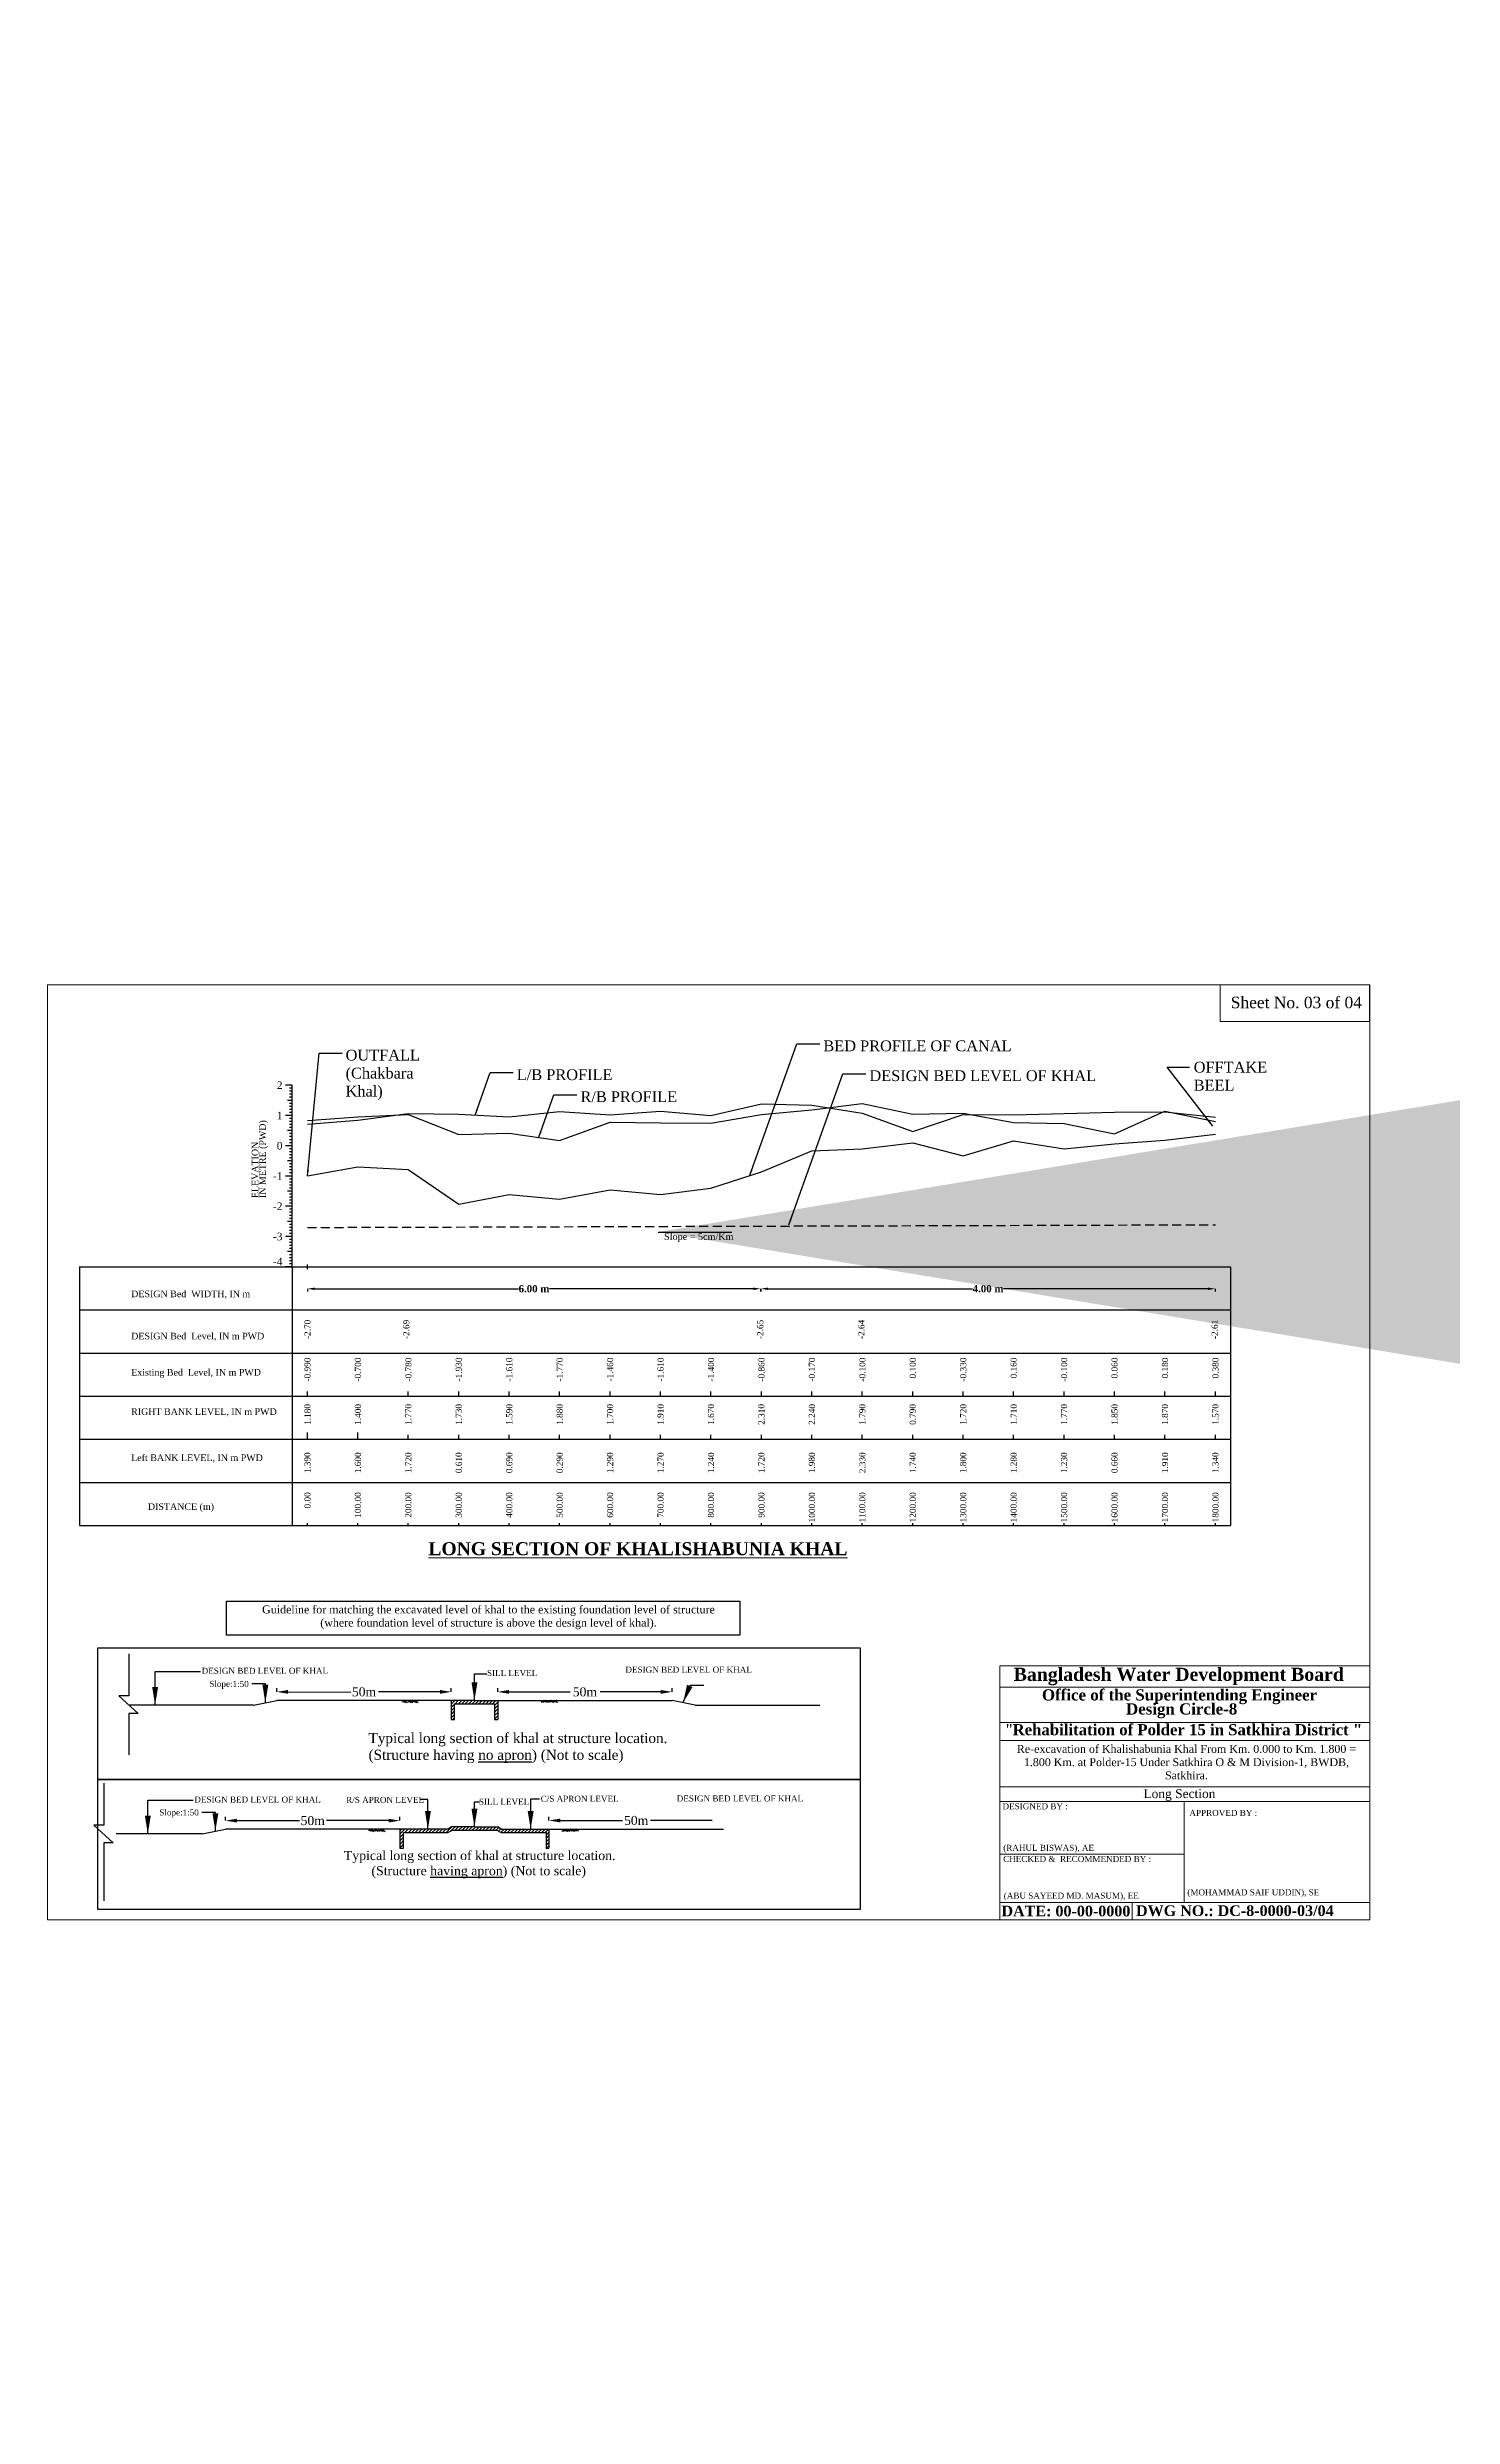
# Model space of a CAD drawing. Header units: metres. Extents: x -148477 to 178947, y -19024 to 2962.
# Drawn here: x 177862.5 to 178057.5, y 2632.8 to 2961.6 of the extents above; entities that cross this region are included whole.
import ezdxf
from ezdxf.enums import TextEntityAlignment as Align

# ---------------------------------------------------------------- set-up
doc = ezdxf.new("R2010")
doc.units = ezdxf.units.M
doc.linetypes.add('DASHED2', pattern=[0.375, 0.25, -0.125])
doc.linetypes.add('HIDDEN', pattern=[9.525, 6.35, -3.175])
doc.layers.add('CS_Drawing', color=7, linetype='Continuous')
doc.layers.add('GL', color=3, linetype='HIDDEN')
doc.layers.add('Other line', color=7, linetype='Continuous', lineweight=15)
doc.styles.get("Standard").update_dxf_attribs({"font": 'times.ttf'})
doc.linetypes.add('FENCELINE1', pattern='A,6.35,-2.54,[133,ltypeshp.shx,S=2.54,R=0,X=-2.54,Y=0],-2.54,25.4', length=36.83)
doc.dimstyles.new('ISO-25', dxfattribs={"dimtxt": 2.5, "dimasz": 2.5, "dimexe": 1.25, "dimexo": 0.625, "dimtad": 1, "dimtxsty": 'Standard', "dimcen": 2.5, "dimadec": 0, "dimazin": 0, "dimtfac": 1, "dimtmove": 0, "dimatfit": 3, "dimfxl": 1, "dimarcsym": 0})
doc.dimstyles.get("Standard").update_dxf_attribs({"dimtxt": 0.5, "dimasz": 0.4075, "dimexe": 0.364, "dimexo": 0.219, "dimgap": 0.09, "dimtad": 0, "dimdec": 0, "dimlfac": 1000, "dimzin": 0, "dimdsep": 46, "dimtxsty": 'Standard', "dimcen": 0.09, "dimadec": 0, "dimazin": 0, "dimtfac": 1, "dimtdec": 0, "dimtofl": 0, "dimtmove": 0, "dimatfit": 3, "dimfxl": 1, "dimtolj": 1, "dimtzin": 0, "dimarcsym": 0})

# ---------------------------------------------------------------- blocks, each defined once
blk = doc.blocks.new('*D398')
at = {"color": 0, "lineweight": -2, "ltscale": 0.5}
for p, q in [((177898.59, 2789.33), (177898.59, 2788.97)), ((177899.59, 2789.33), (177927.89, 2789.33)), ((177960.47, 2789.33), (177932.17, 2789.33)), ((177961.47, 2789.33), (177961.47, 2788.97))]:
    blk.add_line(p, q, dxfattribs=at)
at = {"color": 0, "linetype": 'Continuous', "lineweight": -3, "ltscale": 0.5}
for points in [[(177899.59, 2789.5), (177899.59, 2789.16), (177898.59, 2789.33)], [(177960.47, 2789.5), (177960.47, 2789.16), (177961.47, 2789.33)]]:
    blk.add_solid(points, dxfattribs=at)
at = {"layer": 'Defpoints', "color": 0, "linetype": 'Continuous', "lineweight": -3, "ltscale": 0.5}
for p in [(177898.59, 2789.38), (177961.47, 2789.38), (177961.47, 2789.33)]:
    blk.add_point(p, dxfattribs=at)
at = {"color": 0, "linetype": 'Continuous', "lineweight": -3, "ltscale": 0.5, "insert": (177930.03, 2789.33), "char_height": 0.5, "attachment_point": 5}
blk.add_mtext('\\A1;{\\fTimes New Roman|b1|i0|c0|p18;\\H2x;6.00 m}', dxfattribs=at)
blk = doc.blocks.new('*D399')
at = {"color": 0, "lineweight": -2, "ltscale": 0.5}
for p, q in [((177961.5, 2789.33), (177961.5, 2788.97)), ((177962.5, 2789.33), (177990.89, 2789.33)), ((178023.58, 2789.33), (177995.19, 2789.33)), ((178024.58, 2789.33), (178024.58, 2788.97))]:
    blk.add_line(p, q, dxfattribs=at)
at = {"color": 0, "linetype": 'Continuous', "lineweight": -3, "ltscale": 0.5}
for points in [[(177962.5, 2789.5), (177962.5, 2789.16), (177961.5, 2789.33)], [(178023.58, 2789.5), (178023.58, 2789.16), (178024.58, 2789.33)]]:
    blk.add_solid(points, dxfattribs=at)
at = {"layer": 'Defpoints', "color": 0, "linetype": 'Continuous', "lineweight": -3, "ltscale": 0.5}
for p in [(177961.5, 2789.38), (178024.58, 2789.38), (178024.58, 2789.33)]:
    blk.add_point(p, dxfattribs=at)
at = {"color": 0, "linetype": 'Continuous', "lineweight": -3, "ltscale": 0.5, "insert": (177993.04, 2789.33), "char_height": 0.5, "attachment_point": 5}
blk.add_mtext('\\A1;{\\fTimes New Roman|b1|i0|c0|p18;\\H2x;4.00 m}', dxfattribs=at)

msp = doc.modelspace()

# ---------------------------------------------------------------- hatches: boundary and pattern name
at = {"lineweight": -2}
h = msp.add_hatch(dxfattribs=at)
h.set_pattern_fill('ANSI31', color=256, scale=0.105806, style=0)
h.set_pattern_definition([(45, (178127.8124, 2592.2541), (-0.2375418, 0.2375418), [])])
h.paths.add_polyline_path([(177924.9953, 2729.5588), (177924.9953, 2732.2087), (177921.769, 2732.2087), (177918.5428, 2732.2087), (177918.5428, 2729.5588), (177919.0173, 2729.5588), (177919.0173, 2731.7482), (177924.5436, 2731.7482), (177924.5436, 2729.5398)])
h.paths.add_polyline_path([(177932.1117, 2711.6877), (177932.1117, 2714.3376), (177925.4932, 2714.3376), (177924.9953, 2714.6696), (177921.769, 2714.6696), (177918.5428, 2714.6696), (177918.0448, 2714.3376), (177911.4263, 2714.3376), (177911.4263, 2711.6877), (177911.9392, 2711.6877), (177911.9392, 2713.8726), (177918.0926, 2713.8726), (177918.7187, 2714.1942), (177924.8542, 2714.1942), (177925.4624, 2713.8547), (177931.7107, 2713.8547), (177931.7107, 2711.6743)])

# ---------------------------------------------------------------- linework, layer by layer
at = {"color": 0, "linetype": 'DASHED2', "lineweight": -3, "ltscale": 5}
msp.add_line((177898.5934, 2797.8406), (178024.5934, 2798.2186), dxfattribs=at)
msp.add_line((177866.9447, 2792.3806), (177866.9447, 2756.4706))
at = {"ltscale": 0.5}
for p, q in [((177873.8257, 2738.6612), (177873.8257, 2732.8302)), ((177873.8257, 2732.8302), (177872.4223, 2732.8302)), ((177872.4223, 2732.8302), (177875.1259, 2730.404)), ((177894.3459, 2733.3883), (177894.3459, 2733.9108)), ((177895.9134, 2733.3883), (177904.6163, 2733.3617)), ((177916.9753, 2733.3883), (177908.4308, 2733.4078)), ((177918.5428, 2733.3883), (177918.5428, 2733.9108)), ((177924.9953, 2733.3883), (177924.9953, 2733.9108)), ((177926.5628, 2733.3883), (177935.0617, 2733.4129)), ((177947.6246, 2733.3883), (177939.2321, 2733.376)), ((177949.1921, 2733.3883), (177949.1921, 2733.9108)), ((177891.1197, 2731.5634), (177873.8257, 2731.5634)), ((177875.1259, 2730.404), (177873.8257, 2730.404)), ((177873.8257, 2730.404), (177873.8257, 2724.6408)), ((177891.1197, 2731.5634), (177894.3459, 2732.2087)), ((177918.5428, 2732.2087), (177894.3459, 2732.2087)), ((177911.7353, 2732.0049), (177911.6788, 2731.9485)), ((177912.0784, 2732.224), (177911.846, 2731.9496)), ((177911.846, 2732.224), (177912.239, 2731.9122)), ((177912.0784, 2732.224), (177912.4745, 2731.9097)), ((177912.2333, 2732.0049), (177912.1768, 2731.9485)), ((177912.8043, 2732.2284), (177912.5719, 2731.954)), ((177912.5719, 2732.2284), (177912.965, 2731.9166)), ((177912.8043, 2732.2284), (177913.2005, 2731.9141)), ((177913.2324, 2731.9939), (177913.176, 2731.9375)), ((177913.3907, 2732.2177), (177913.2195, 2732.0466)), ((177913.5755, 2732.213), (177913.3431, 2731.9386)), ((177913.3431, 2732.213), (177913.7361, 2731.9012)), ((177913.5755, 2732.213), (177913.9716, 2731.8988)), ((177921.769, 2732.2087), (177918.5428, 2732.2087)), ((177918.5428, 2732.2087), (177918.5428, 2729.5588)), ((177921.769, 2732.2087), (177924.9953, 2732.2087)), ((177924.9953, 2732.2087), (177924.9953, 2729.5588)), ((177924.9953, 2732.2087), (177949.1921, 2732.2087)), ((177931.4151, 2732.213), (177931.0189, 2731.8988)), ((177931.6475, 2732.213), (177931.2544, 2731.9012)), ((177931.4151, 2732.213), (177931.6475, 2731.9386)), ((177931.5998, 2732.2177), (177931.771, 2732.0466)), ((177931.7581, 2731.9939), (177931.8146, 2731.9375)), ((177932.1862, 2732.2145), (177931.7901, 2731.9002)), ((177932.4186, 2732.2145), (177932.0255, 2731.9026)), ((177932.1862, 2732.2145), (177932.4186, 2731.94)), ((177932.371, 2732.2191), (177932.5422, 2732.048)), ((177932.9122, 2732.21), (177932.516, 2731.8958)), ((177933.1446, 2732.21), (177932.7515, 2731.8982)), ((177932.7572, 2731.9909), (177932.8137, 2731.9345)), ((177932.9122, 2732.21), (177933.1446, 2731.9356)), ((177933.0969, 2732.2147), (177933.2681, 2732.0436)), ((177933.2552, 2731.9909), (177933.3117, 2731.9345)), ((177952.4183, 2731.5634), (177949.1921, 2732.2087)), ((177952.4183, 2731.5634), (177969.7123, 2731.5634)), ((177870.3379, 2720.7049), (177870.3379, 2714.8739)), ((177887.2295, 2715.5173), (177887.2295, 2716.0398)), ((177911.4263, 2715.5173), (177911.4263, 2716.0398)), ((177932.1117, 2715.5406), (177932.1117, 2716.0631)), ((177870.3379, 2714.8739), (177868.9344, 2714.8739)), ((177868.9344, 2714.8739), (177871.638, 2712.4477)), ((177884.0032, 2713.6924), (177872.0445, 2713.6924)), ((177884.0032, 2713.6924), (177887.2295, 2714.3376)), ((177911.4263, 2714.3376), (177887.2295, 2714.3376)), ((177888.797, 2715.5173), (177897.489, 2715.5173)), ((177909.8588, 2715.5173), (177901.2427, 2715.5173)), ((177907.1196, 2714.1279), (177907.0632, 2714.0715)), ((177907.278, 2714.3376), (177907.1067, 2714.1666)), ((177907.4627, 2714.347), (177907.2303, 2714.0725)), ((177907.2303, 2714.347), (177907.6234, 2714.0351)), ((177907.4627, 2714.347), (177907.8589, 2714.0327)), ((177907.6176, 2714.1279), (177907.5612, 2714.0715)), ((177908.0039, 2714.3421), (177907.8327, 2714.171)), ((177908.1886, 2714.3514), (177907.9562, 2714.077)), ((177907.9562, 2714.3514), (177908.3493, 2714.0396)), ((177908.1886, 2714.3514), (177908.5848, 2714.0371)), ((177908.6167, 2714.1169), (177908.5603, 2714.0605)), ((177908.7751, 2714.3267), (177908.6038, 2714.1556)), ((177908.9598, 2714.336), (177908.7274, 2714.0616)), ((177908.7274, 2714.336), (177909.1205, 2714.0242)), ((177908.9598, 2714.336), (177909.356, 2714.0217)), ((177918.0448, 2714.3376), (177911.4263, 2714.3376)), ((177911.4263, 2714.3376), (177911.4263, 2711.6877)), ((177917.8788, 2714.3376), (177916.7722, 2714.3376)), ((177918.0448, 2714.3376), (177918.5428, 2714.6696)), ((177921.769, 2714.6696), (177918.5428, 2714.6696)), ((177921.769, 2714.6696), (177924.9953, 2714.6696)), ((177925.4932, 2714.3376), (177924.9953, 2714.6696)), ((177925.4932, 2714.3376), (177932.1117, 2714.3376)), ((177925.6592, 2714.3376), (177926.7658, 2714.3376)), ((177932.1117, 2714.3376), (177932.1117, 2711.6877)), ((177932.1117, 2714.3376), (177956.3085, 2714.3376)), ((177933.6792, 2715.5406), (177942.295, 2715.5406)), ((177934.3041, 2714.3069), (177933.9079, 2713.9926)), ((177934.5365, 2714.3069), (177934.1434, 2713.9951)), ((177934.3041, 2714.3069), (177934.5365, 2714.0325)), ((177934.4888, 2714.2976), (177934.66, 2714.1265)), ((177934.6471, 2714.0878), (177934.7036, 2714.0314)), ((177935.0753, 2714.3223), (177934.6791, 2714.008)), ((177935.3076, 2714.3223), (177934.9146, 2714.0105)), ((177935.0753, 2714.3223), (177935.3076, 2714.0478)), ((177935.26, 2714.3129), (177935.4312, 2714.1419)), ((177935.8012, 2714.3179), (177935.405, 2714.0036)), ((177936.0336, 2714.3179), (177935.6405, 2714.006)), ((177935.6463, 2714.0987), (177935.7027, 2714.0423)), ((177935.8012, 2714.3179), (177936.0336, 2714.0434)), ((177935.9859, 2714.3085), (177936.1571, 2714.1375)), ((177936.1442, 2714.0987), (177936.2007, 2714.0423)), ((177954.741, 2715.5406), (177946.1909, 2715.5406)), ((177871.638, 2712.4477), (177870.3379, 2712.4477)), ((177870.3379, 2712.4477), (177870.3379, 2704.4079))]:
    msp.add_line(p, q, dxfattribs=at)
at = {"lineweight": 18}
for p, q in [((177994.6919, 2701.7559), (177994.6919, 2737.0159)), ((177994.6919, 2737.0159), (178046.0013, 2737.0159)), ((177994.6919, 2737.0159), (178046.0013, 2737.0159)), ((177994.6919, 2737.0159), (178046.0013, 2737.0159)), ((177994.6919, 2701.7559), (177994.6919, 2737.0159)), ((178008.2522, 2737.0159), (178046.0013, 2737.0159)), ((177994.7365, 2734.0219), (178046.0013, 2734.0219)), ((177994.6919, 2729.1371), (178046.0013, 2729.1371)), ((177994.6917, 2726.6543), (178046.0013, 2726.6543)), ((177994.6919, 2720.2131), (178046.0013, 2720.2131)), ((177994.6919, 2718.152), (178046.0013, 2718.152)), ((178020.2446, 2718.152), (178020.2446, 2704.1367)), ((177994.6919, 2710.8719), (178020.2446, 2710.8719)), ((177994.6919, 2704.1367), (178046.0013, 2704.1367)), ((177998.6251, 2704.1367), (178046.0013, 2704.1367)), ((177998.6251, 2704.1367), (178046.0013, 2704.1367)), ((177998.6251, 2704.1367), (178046.0013, 2704.1367)), ((177994.6919, 2701.7559), (178042.9391, 2701.7559))]:
    msp.add_line(p, q, dxfattribs=at)
at = {"lineweight": -2}
for p, q in [((177918.5428, 2729.5588), (177919.0173, 2729.5588)), ((177919.0173, 2729.5588), (177919.0173, 2731.7482)), ((177919.0173, 2731.7482), (177924.5436, 2731.7482)), ((177924.5436, 2731.7482), (177924.5436, 2729.5398)), ((177924.5436, 2729.5398), (177924.9953, 2729.5588)), ((177911.9392, 2711.6877), (177911.9392, 2713.8726)), ((177911.9392, 2713.8726), (177918.0926, 2713.8726)), ((177918.0926, 2713.8726), (177918.7187, 2714.1942)), ((177918.7187, 2714.1942), (177924.8542, 2714.1942)), ((177924.8542, 2714.1942), (177925.4624, 2713.8547)), ((177925.4624, 2713.8547), (177931.7107, 2713.8547)), ((177931.7107, 2713.8547), (177931.7107, 2711.6743)), ((177911.4263, 2711.6877), (177911.9392, 2711.6877)), ((177931.7107, 2711.6743), (177932.1117, 2711.6877))]:
    msp.add_line(p, q, dxfattribs=at)
at = {"lineweight": 18, "ltscale": 0.5}
msp.add_lwpolyline([(177862.5054, 2701.7622), (177862.5054, 2831.5219), (178046.0039, 2831.5219), (178046.0039, 2701.7622), (177862.5054, 2701.7622)], close=True, dxfattribs=at)
at = {"lineweight": 18}
msp.add_lwpolyline([(178045.9536, 2831.5219), (178025.2522, 2831.5219), (178025.2522, 2826.4406), (178045.9536, 2826.4406)], close=True, dxfattribs=at)
at = {"lineweight": 30}
msp.add_lwpolyline([(177893.3516, 2801.7819, 0, 0, 0), (177893.3516, 2809.9159, 0.2905, 0, 0), (177893.3516, 2810.4969, 0, 0, 0)], format="xyseb", dxfattribs=at)
at = {"lineweight": -2}
msp.add_lwpolyline([(177887.3427, 2745.9895), (177958.586, 2745.9895), (177958.586, 2741.273), (177887.3427, 2741.273)], close=True, dxfattribs=at)
at = {"ltscale": 0.5}
for points in [[(177869.4841, 2739.4825), (177975.2936, 2739.4825), (177975.2936, 2721.2452), (177869.4841, 2721.2452)], [(177869.4841, 2721.2452), (177975.2936, 2721.2452), (177975.2936, 2703.1893), (177869.4841, 2703.1893)]]:
    msp.add_lwpolyline(points, close=True, dxfattribs=at)
for points in [[(177895.9134, 2733.6496), (177895.9134, 2733.1271), (177894.3459, 2733.3883)], [(177916.9753, 2733.6496), (177916.9753, 2733.1271), (177918.5428, 2733.3883)], [(177926.5628, 2733.6496), (177926.5628, 2733.1271), (177924.9953, 2733.3883)], [(177947.6246, 2733.6496), (177947.6246, 2733.1271), (177949.1921, 2733.3883)], [(177888.797, 2715.7785), (177888.797, 2715.256), (177887.2295, 2715.5173)], [(177909.8588, 2715.7785), (177909.8588, 2715.256), (177911.4263, 2715.5173)], [(177933.6792, 2715.8018), (177933.6792, 2715.2793), (177932.1117, 2715.5406)]]:
    msp.add_solid(points, dxfattribs=at)
at = {"layer": 'CS_Drawing'}
for p, q in [((177896.4934, 2817.5806), (177895.5484, 2817.5806)), ((177896.4934, 2817.5806), (177895.8319, 2817.5806)), ((177896.4934, 2815.4806), (177895.8319, 2815.4806)), ((177896.4934, 2817.5806), (177896.1154, 2817.5806)), ((177896.4934, 2817.1606), (177896.1154, 2817.1606)), ((177896.4934, 2816.7406), (177896.1154, 2816.7406)), ((177896.4934, 2816.3206), (177896.1154, 2816.3206)), ((177896.4934, 2815.9006), (177896.1154, 2815.9006)), ((177896.4934, 2815.4806), (177896.1154, 2815.4806)), ((177896.4934, 2815.0606), (177896.1154, 2815.0606)), ((177896.4934, 2814.6406), (177896.1154, 2814.6406)), ((177896.4934, 2792.3806), (177896.4934, 2817.5806)), ((177896.4934, 2813.3806), (177895.5484, 2813.3806)), ((177896.4934, 2813.3806), (177895.8319, 2813.3806)), ((177896.4934, 2811.2806), (177895.8319, 2811.2806)), ((177896.4934, 2814.2206), (177896.1154, 2814.2206)), ((177896.4934, 2813.8006), (177896.1154, 2813.8006)), ((177896.4934, 2813.3806), (177896.1154, 2813.3806)), ((177896.4934, 2812.9606), (177896.1154, 2812.9606)), ((177896.4934, 2812.5406), (177896.1154, 2812.5406)), ((177896.4934, 2812.1206), (177896.1154, 2812.1206)), ((177896.4934, 2811.7006), (177896.1154, 2811.7006)), ((177896.4934, 2811.2806), (177896.1154, 2811.2806)), ((177896.4934, 2809.1806), (177895.5484, 2809.1806)), ((177896.4934, 2809.1806), (177895.8319, 2809.1806)), ((177896.4934, 2810.8606), (177896.1154, 2810.8606)), ((177896.4934, 2810.4406), (177896.1154, 2810.4406)), ((177896.4934, 2810.0206), (177896.1154, 2810.0206)), ((177896.4934, 2809.6006), (177896.1154, 2809.6006)), ((177896.4934, 2809.1806), (177896.1154, 2809.1806)), ((177896.4934, 2808.7606), (177896.1154, 2808.7606)), ((177896.4934, 2808.3406), (177896.1154, 2808.3406)), ((177896.4934, 2804.9806), (177895.5484, 2804.9806)), ((177896.4934, 2807.0806), (177895.8319, 2807.0806)), ((177896.4934, 2804.9806), (177895.8319, 2804.9806)), ((177896.4934, 2807.9206), (177896.1154, 2807.9206)), ((177896.4934, 2807.5006), (177896.1154, 2807.5006)), ((177896.4934, 2807.0806), (177896.1154, 2807.0806)), ((177896.4934, 2806.6606), (177896.1154, 2806.6606)), ((177896.4934, 2806.2406), (177896.1154, 2806.2406)), ((177896.4934, 2805.8206), (177896.1154, 2805.8206)), ((177896.4934, 2805.4006), (177896.1154, 2805.4006)), ((177896.4934, 2804.9806), (177896.1154, 2804.9806)), ((177896.4934, 2802.8806), (177895.8319, 2802.8806)), ((177896.4934, 2804.5606), (177896.1154, 2804.5606)), ((177896.4934, 2804.1406), (177896.1154, 2804.1406)), ((177896.4934, 2803.7206), (177896.1154, 2803.7206)), ((177896.4934, 2803.3006), (177896.1154, 2803.3006)), ((177896.4934, 2802.8806), (177896.1154, 2802.8806)), ((177896.4934, 2802.4606), (177896.1154, 2802.4606)), ((177896.4934, 2802.0406), (177896.1154, 2802.0406)), ((177896.4934, 2801.6206), (177896.1154, 2801.6206)), ((177896.4934, 2800.7806), (177895.5484, 2800.7806)), ((177896.4934, 2800.7806), (177895.8319, 2800.7806)), ((177896.4934, 2798.6806), (177895.8319, 2798.6806)), ((177896.4934, 2801.2006), (177896.1154, 2801.2006)), ((177896.4934, 2800.7806), (177896.1154, 2800.7806)), ((177896.4934, 2800.3606), (177896.1154, 2800.3606)), ((177896.4934, 2799.9406), (177896.1154, 2799.9406)), ((177896.4934, 2799.5206), (177896.1154, 2799.5206)), ((177896.4934, 2799.1006), (177896.1154, 2799.1006)), ((177896.4934, 2798.6806), (177896.1154, 2798.6806)), ((177896.4934, 2798.2606), (177896.1154, 2798.2606)), ((177896.4934, 2796.5806), (177895.5484, 2796.5806)), ((177896.4934, 2796.5806), (177895.8319, 2796.5806)), ((177896.4934, 2797.8406), (177896.1154, 2797.8406)), ((177896.4934, 2797.4206), (177896.1154, 2797.4206)), ((177896.4934, 2797.0006), (177896.1154, 2797.0006)), ((177896.4934, 2796.5806), (177896.1154, 2796.5806)), ((177896.4934, 2796.1606), (177896.1154, 2796.1606)), ((177896.4934, 2795.7406), (177896.1154, 2795.7406)), ((177896.4934, 2795.3206), (177896.1154, 2795.3206)), ((177896.4934, 2794.9006), (177896.1154, 2794.9006)), ((177866.9447, 2792.3806), (177896.4934, 2792.3806)), ((177896.4934, 2792.3806), (177895.5484, 2792.3806)), ((177896.4934, 2794.4806), (177895.8319, 2794.4806)), ((177896.4934, 2792.3806), (177895.8319, 2792.3806)), ((177896.4934, 2794.4806), (177896.1154, 2794.4806)), ((177896.4934, 2794.0606), (177896.1154, 2794.0606)), ((177896.4934, 2793.6406), (177896.1154, 2793.6406)), ((177896.4934, 2793.2206), (177896.1154, 2793.2206)), ((177896.4934, 2792.8006), (177896.1154, 2792.8006)), ((177896.4934, 2792.3806), (177896.1154, 2792.3806)), ((177896.4934, 2792.3806), (178026.6934, 2792.3806)), ((177896.4934, 2792.3806), (177896.4934, 2756.4706)), ((177898.5934, 2792.0656), (177898.5934, 2792.6956)), ((178026.6934, 2792.3806), (178026.6934, 2792.3806)), ((178026.6934, 2792.3806), (178026.6934, 2792.3806)), ((178026.6934, 2792.3806), (178026.6934, 2756.4706)), ((177866.9447, 2786.3956), (177896.4934, 2786.3956)), ((177896.4934, 2786.3956), (178026.6934, 2786.3956)), ((177896.4934, 2786.3956), (178026.6934, 2786.3956)), ((177866.9447, 2780.4106), (177896.4934, 2780.4106)), ((177896.4934, 2780.4106), (178026.6934, 2780.4106)), ((177898.5934, 2774.4256), (177898.5934, 2775.0556)), ((177912.5934, 2774.4256), (177912.5934, 2775.0556)), ((177919.5934, 2774.4256), (177919.5934, 2775.0556)), ((177926.5934, 2774.4256), (177926.5934, 2775.0556)), ((177933.5934, 2774.4256), (177933.5934, 2775.0556)), ((177940.5934, 2774.4256), (177940.5934, 2775.0556)), ((177947.5934, 2774.4256), (177947.5934, 2775.0556)), ((177954.5934, 2774.4256), (177954.5934, 2775.0556)), ((177961.5934, 2774.4256), (177961.5934, 2775.0556)), ((177968.5934, 2774.4256), (177968.5934, 2775.0556)), ((177975.5934, 2774.4256), (177975.5934, 2775.0556)), ((177982.5934, 2774.4256), (177982.5934, 2775.0556)), ((177989.5934, 2774.4256), (177989.5934, 2775.0556)), ((177996.5934, 2774.4256), (177996.5934, 2775.0556)), ((178003.5934, 2774.4256), (178003.5934, 2775.0556)), ((178010.5934, 2774.4256), (178010.5934, 2775.0556)), ((178017.5934, 2774.4256), (178017.5934, 2775.0556)), ((178024.5934, 2774.4256), (178024.5934, 2775.0556)), ((177866.9447, 2774.4256), (178026.6934, 2774.4256)), ((177898.5934, 2768.4406), (177898.5934, 2769.3856)), ((177905.5934, 2768.4406), (177905.5934, 2769.3856)), ((177912.5934, 2768.4406), (177912.5934, 2769.0706)), ((177919.5934, 2768.4406), (177919.5934, 2769.0706)), ((177926.5934, 2768.4406), (177926.5934, 2769.0706)), ((177933.5934, 2768.4406), (177933.5934, 2769.0706)), ((177940.5934, 2768.4406), (177940.5934, 2769.0706)), ((177947.5934, 2768.4406), (177947.5934, 2769.0706)), ((177954.5934, 2768.4406), (177954.5934, 2769.0706)), ((177961.5934, 2768.4406), (177961.5934, 2769.0706)), ((177968.5934, 2768.4406), (177968.5934, 2769.0706)), ((177975.5934, 2768.4406), (177975.5934, 2769.0706)), ((177982.5934, 2768.4406), (177982.5934, 2769.0706)), ((177989.5934, 2768.4406), (177989.5934, 2769.0706)), ((177996.5934, 2768.4406), (177996.5934, 2769.0706)), ((178003.5934, 2768.4406), (178003.5934, 2769.0706)), ((178010.5934, 2768.4406), (178010.5934, 2769.0706)), ((178017.5934, 2768.4406), (178017.5934, 2769.0706)), ((178024.5934, 2768.4406), (178024.5934, 2769.0706)), ((177866.9447, 2768.4406), (178026.6934, 2768.4406)), ((177866.9447, 2768.4406), (177896.4934, 2768.4406)), ((177866.9447, 2762.4556), (178026.6934, 2762.4556)), ((177866.9447, 2762.4556), (177896.4934, 2762.4556)), ((177866.9447, 2756.4706), (178026.6934, 2756.4706)), ((177898.5934, 2756.4706), (177898.5934, 2756.7856)), ((177905.5934, 2756.4706), (177905.5934, 2756.7856)), ((177912.5934, 2756.4706), (177912.5934, 2756.7856)), ((177919.5934, 2756.4706), (177919.5934, 2756.7856)), ((177926.5934, 2756.4706), (177926.5934, 2756.7856)), ((177933.5934, 2756.4706), (177933.5934, 2756.7856)), ((177940.5934, 2756.4706), (177940.5934, 2756.7856)), ((177947.5934, 2756.4706), (177947.5934, 2756.7856)), ((177954.5934, 2756.4706), (177954.5934, 2756.7856)), ((177961.5934, 2756.4706), (177961.5934, 2756.7856)), ((177968.5934, 2756.4706), (177968.5934, 2756.7856)), ((177975.5934, 2756.4706), (177975.5934, 2756.7856)), ((177982.5934, 2756.4706), (177982.5934, 2756.7856)), ((177989.5934, 2756.4706), (177989.5934, 2756.7856)), ((177996.5934, 2756.4706), (177996.5934, 2756.7856)), ((178003.5934, 2756.4706), (178003.5934, 2756.7856)), ((178010.5934, 2756.4706), (178010.5934, 2756.7856)), ((178017.5934, 2756.4706), (178017.5934, 2756.7856)), ((178024.5934, 2756.4706), (178024.5934, 2756.7856))]:
    msp.add_line(p, q, dxfattribs=at)
at = {"layer": 'GL', "color": 0, "linetype": 'ByBlock', "lineweight": -2}
for points in [[(177898.5934, 2812.6834), (177905.5934, 2813.2126), (177912.5934, 2813.515), (177919.5934, 2810.7178), (177926.5934, 2810.9194), (177933.5934, 2809.9114), (177940.5934, 2812.4314), (177947.5934, 2812.381), (177954.5934, 2812.3054), (177961.5934, 2813.515), (177968.5934, 2814.1702), (177975.5934, 2815.0522), (177982.5934, 2813.5654), (177989.5934, 2813.7166), (177996.5934, 2812.4062), (178003.5934, 2812.2802), (178010.5934, 2810.8438), (178017.5934, 2813.9938), (178024.5934, 2812.5574), (178024.5934, 2812.5574)], [(177898.5934, 2812.1542), (177905.5934, 2812.7086), (177912.5934, 2813.641), (177919.5934, 2813.5402), (177926.5934, 2813.1874), (177933.5934, 2813.9182), (177940.5934, 2813.4646), (177947.5934, 2813.9938), (177954.5934, 2813.389), (177961.5934, 2815.0018), (177968.5934, 2814.8254), (177975.5934, 2813.6914), (177982.5934, 2811.1714), (177989.5934, 2813.515), (177996.5934, 2813.4898), (178003.5934, 2813.641), (178010.5934, 2813.8426), (178017.5934, 2813.893), (178024.5934, 2813.137), (178024.5934, 2813.137)]]:
    msp.add_lwpolyline(points, dxfattribs=at)
at = {"layer": 'GL', "color": 0, "linetype": 'FENCELINE1', "lineweight": -2, "ltscale": 0.04}
msp.add_lwpolyline([(177898.5934, 2805.0226), (177905.5934, 2806.2406), (177912.5934, 2805.9046), (177919.5934, 2801.0746), (177926.5934, 2802.4186), (177933.5934, 2801.7466), (177940.5934, 2803.0486), (177947.5934, 2802.4186), (177954.5934, 2803.3006), (177961.5934, 2805.5686), (177968.5934, 2808.4666), (177975.5934, 2808.7606), (177982.5934, 2809.6006), (177989.5934, 2807.7946), (177996.5934, 2809.8526), (178003.5934, 2808.7606), (178010.5934, 2809.4326), (178017.5934, 2809.9366), (178024.5934, 2810.7766), (178024.5934, 2810.7766)], dxfattribs=at)
at = {"layer": 'Other line', "lineweight": 18, "ltscale": 5}
msp.add_line((178013.0496, 2704.1367), (178013.0496, 2701.7559), dxfattribs=at)

# ---------------------------------------------------------------- texts
at = {"lineweight": 30}
for s, p in [('IN METRE (PWD)', (177892.8266, 2801.9184)), ('ELEVATION', (177891.7766, 2801.9184))]:
    msp.add_text(s, height=0.9135, rotation=90, dxfattribs=at).set_placement(p)
msp.add_text('DISTANCE (m)', height=0.9156, dxfattribs=at).set_placement((177876.4467, 2759.0982), align=Align.MIDDLE_LEFT)
at = {"ltscale": 0.5}
for s, height, p in [('DESIGN BED LEVEL OF KHAL', 0.836591, (177883.9084, 2735.8957)), ('SILL LEVEL', 0.83659, (177923.5067, 2735.5982)), ('DESIGN BED LEVEL OF KHAL', 0.836591, (177942.7172, 2736.0494)), ('Slope:1:50', 0.83659, (177884.974, 2734.0812)), ('Slope:1:50', 0.83659, (177878.0421, 2716.2429)), ('DESIGN BED LEVEL OF KHAL', 0.836591, (177882.8953, 2718.0247)), ('R/S APRON LEVEL', 0.836591, (177903.9708, 2717.9823)), ('SILL LEVEL', 0.83659, (177922.3894, 2717.7239)), ('C/S APRON LEVEL', 0.836591, (177930.963, 2718.1359)), ('DESIGN BED LEVEL OF KHAL', 0.836591, (177949.8337, 2718.1783))]:
    msp.add_text(s, height=height, dxfattribs=at).set_placement(p)
at = {"lineweight": 18}
for s, insert, char_height, width, attachment_point in [('Sheet No. 03 of 04', (178026.7197, 2829.8672), 1.601435, 18.991115, 1), ('{\\fTimes New Roman|b1|i0|c0|p18;Bangladesh Water Development Board}', (177996.6039, 2736.7339), 1.816925, 65.263374, 1), ('{\\fTimes New Roman|b1|i0|c0|p18;Office of the Superintending Engineer}', (178000.5173, 2733.7501), 1.553212, 55.790861, 1), ('{\\fTimes New Roman|b1|i0|c0|p18;Design Circle-8}', (178012.1845, 2731.7998), 1.553212, 55.790861, 1), ('Long Section ', (178019.5997, 2719.0649), 1.234071, 49.784565, 5)]:
    msp.add_mtext(s, dxfattribs=dict(at, insert=insert, char_height=char_height, width=width, attachment_point=attachment_point))
at = {"color": 0, "lineweight": 18, "ltscale": 2, "char_height": 1.5, "attachment_point": 1}
for s, insert, width in [('OUTFALL (Chakbara Khal)', (177903.8847, 2822.5074), 15.062575), ('BED PROFILE OF CANAL', (177970.188, 2823.7948), 29.690134), ('L/B PROFILE ', (177927.6437, 2819.7945), 29.690134), ('DESIGN BED LEVEL OF KHAL', (177976.5757, 2819.6513), 35.791036), ('OFFTAKE \\PBEEL', (178021.5809, 2820.8356), 35.791036), ('R/B PROFILE ', (177936.4814, 2816.7335), 29.690134)]:
    msp.add_mtext(s, dxfattribs=dict(at, insert=insert, width=width))
at = {"lineweight": 18, "attachment_point": 1}
for s, insert, char_height in [('Slope = 5cm/Km', (177948.0826, 2797.0404), 0.93195), ('DESIGNED BY :', (177995.0516, 2717.9311), 0.836394), ('APPROVED BY :', (178020.9821, 2717.013), 0.836394), ('CHECKED &  RECOMMENDED BY :', (177995.1365, 2710.6199), 0.836394), ('(RAHUL BISWAS), AE', (177995.1484, 2712.163), 0.836394), ('(MOHAMMAD SAIF UDDIN), SE', (178020.6902, 2705.9921), 0.836394), ('{\\fTimes New Roman|b1|i0|c0|p18;DATE: \\C0;00-00-0000} ', (177994.9041, 2703.7095), 1.475398), ('(ABU SAYEED MD. MASUM), EE', (177995.2181, 2705.5264), 0.836394), ('{\\fTimes New Roman|b1|i0|c0|p18;DWG NO.: DC-8-0000-03/04} ', (178013.5772, 2703.7617), 1.475398)]:
    msp.add_mtext(s, dxfattribs=dict(at, insert=insert, char_height=char_height))
at = {"lineweight": 30, "char_height": 0.9156, "attachment_point": 1}
for s, insert in [('DESIGN Bed  WIDTH, IN m ', (177874.13, 2789.0775)), ('DESIGN Bed  Level, IN m PWD', (177874.13, 2783.2264)), ('Existing Bed  Level, IN m PWD', (177874.13, 2778.1955)), ('RIGHT BANK LEVEL, IN m PWD', (177874.13, 2772.7395)), ('Left BANK LEVEL, IN m PWD', (177874.13, 2766.342))]:
    msp.add_mtext(s, dxfattribs=dict(at, insert=insert))
at = {"linetype": 'ByBlock', "lineweight": 18}
for s, insert, char_height, width, attachment_point in [('\\pi-1651,l1651,t7.101e+004;{\\fTimes New Roman|b1|i0|c0|p18;\\LLONG SECTION OF KHALISHABUNIA KHAL}', (177915.3735, 2754.1599), 1.8, 59.702421, 1), ('"{\\fTimes New Roman|b1|i0|c0|p18;Rehabilitation of Polder 15 in Satkhira District "}', (178020.2314, 2728.9119), 1.54, 56.183721, 2), ('Re-excavation of Khalishabunia Khal From Km. 0.000 to Km. 1.800 = 1.800 Km. at Polder-15 Under Satkhira O & M Division-1, BWDB, Satkhira.', (178020.5751, 2726.0205), 1.1, 50.884689, 2)]:
    msp.add_mtext(s, dxfattribs=dict(at, insert=insert, char_height=char_height, width=width, attachment_point=attachment_point))
at = {"ltscale": 0.5}
for s, insert, char_height, width, attachment_point in [('Guideline for matching the excavated level of khal to the existing foundation level of structure\\P(where foundation level of structure is above the design level of khal).', (177923.7178, 2745.378), 1.1, 78.473449, 2), ('Typical long section of khal at structure location.\\P(Structure having {\\Lno apron}) (Not to scale)', (177907.0709, 2727.6808), 1.396643, 40.586284, 1), ('Typical long section of khal at structure location.\\P        (Structure {\\Lhaving apron}) (Not to scale)', (177903.6416, 2711.3184), 1.269675, 37.405723, 1)]:
    msp.add_mtext(s, dxfattribs=dict(at, insert=insert, char_height=char_height, width=width, attachment_point=attachment_point))
at = {"ltscale": 0.5, "char_height": 1.254, "attachment_point": 5}
for insert in [(177906.4443, 2733.3883), (177937.0937, 2733.3883), (177899.3279, 2715.5173), (177944.2101, 2715.5406)]:
    msp.add_mtext('50m', dxfattribs=dict(at, insert=insert))
at = {"layer": 'CS_Drawing'}
for s, p in [('2', (177895.1284, 2817.5806)), ('1', (177895.1284, 2813.3806)), ('0', (177895.1284, 2809.1806)), ('-1', (177895.1284, 2804.9806)), ('-2', (177895.1284, 2800.7806)), ('-3', (177895.1284, 2796.5806))]:
    msp.add_text(s, height=1.05, dxfattribs=at).set_placement(p, align=Align.MIDDLE_RIGHT)
msp.add_text('-4', height=1.05, dxfattribs=at).set_placement((177895.1284, 2792.5696), align=Align.RIGHT)
for s, p in [('-2.70', (177898.5934, 2785.0284)), ('-2.69', (177912.3094, 2785.0284)), ('-2.65', (177961.4283, 2785.0284)), ('-2.64', (177975.4543, 2785.0284)), ('-2.61', (178024.4838, 2785.0284)), ('-0.990', (177898.5934, 2779.7806)), ('-0.700', (177905.5934, 2779.7806)), ('-0.780', (177912.5934, 2779.7806)), ('-1.930', (177919.5934, 2779.7806)), ('-1.610', (177926.5934, 2779.7806)), ('-1.770', (177933.5934, 2779.7806)), ('-1.460', (177940.5934, 2779.7806)), ('-1.610', (177947.5934, 2779.7806)), ('-1.400', (177954.5934, 2779.7806)), ('-0.860', (177961.5934, 2779.7806)), ('-0.170', (177968.5934, 2779.7806)), ('-0.100', (177975.5934, 2779.7806)), ('0.100', (177982.5934, 2779.7806)), ('-0.330', (177989.5934, 2779.7806)), ('0.160', (177996.5934, 2779.7806)), ('-0.100', (178003.5934, 2779.7806)), ('0.060', (178010.5934, 2779.7806)), ('0.180', (178017.5934, 2779.7806)), ('0.380', (178024.5934, 2779.7806)), ('1.180', (177898.5934, 2773.3385)), ('1.400', (177905.5934, 2773.3385)), ('1.770', (177912.5934, 2773.3385)), ('1.730', (177919.5934, 2773.3385)), ('1.590', (177926.5934, 2773.3385)), ('1.880', (177933.5934, 2773.3385)), ('1.700', (177940.5934, 2773.3385)), ('1.910', (177947.5934, 2773.3385)), ('1.670', (177954.5934, 2773.3385)), ('2.310', (177961.5934, 2773.3385)), ('2.240', (177968.5934, 2773.3385)), ('1.790', (177975.5934, 2773.3385)), ('0.790', (177982.5934, 2773.3385)), ('1.720', (177989.5934, 2773.3385)), ('1.710', (177996.5934, 2773.3385)), ('1.770', (178003.5934, 2773.3385)), ('1.850', (178010.5934, 2773.3385)), ('1.870', (178017.5934, 2773.3385)), ('1.570', (178024.5934, 2773.3385)), ('1.390', (177898.5934, 2766.6299)), ('1.600', (177905.5934, 2766.6299)), ('1.720', (177912.5934, 2766.6299)), ('0.610', (177919.5934, 2766.6299)), ('0.690', (177926.5934, 2766.6299)), ('0.290', (177933.5934, 2766.6299)), ('1.290', (177940.5934, 2766.6299)), ('1.270', (177947.5934, 2766.6299)), ('1.240', (177954.5934, 2766.6299)), ('1.720', (177961.5934, 2766.6299)), ('1.980', (177968.5934, 2766.6299)), ('2.330', (177975.5934, 2766.6299)), ('1.740', (177982.5934, 2766.6299)), ('1.800', (177989.5934, 2766.6299)), ('1.280', (177996.5934, 2766.6299)), ('1.230', (178003.5934, 2766.6299)), ('0.660', (178010.5934, 2766.6299)), ('1.910', (178017.5934, 2766.6299)), ('1.340', (178024.5934, 2766.6299)), ('0.00', (177898.5934, 2761.0906)), ('100.00', (177905.5934, 2761.0906)), ('200.00', (177912.5934, 2761.0906)), ('300.00', (177919.5934, 2761.0906)), ('400.00', (177926.5934, 2761.0906)), ('500.00', (177933.5934, 2761.0906)), ('600.00', (177940.5934, 2761.0906)), ('700.00', (177947.5934, 2761.0906)), ('800.00', (177954.5934, 2761.0906)), ('900.00', (177961.5934, 2761.0906)), ('1000.00', (177968.5934, 2761.0906)), ('1100.00', (177975.5934, 2761.0906)), ('1200.00', (177982.5934, 2761.0906)), ('1300.00', (177989.5934, 2761.0906)), ('1400.00', (177996.5934, 2761.0906)), ('1500.00', (178003.5934, 2761.0906)), ('1600.00', (178010.5934, 2761.0906)), ('1700.00', (178017.5934, 2761.0906)), ('1800.00', (178024.5934, 2761.0906))]:
    msp.add_text(s, height=0.85134, rotation=90, dxfattribs=at).set_placement(p, align=Align.MIDDLE_RIGHT)

# ---------------------------------------------------------------- dimensions: what is measured, and where the dimension line sits
at = {"color": 0, "linetype": 'Continuous', "lineweight": -3, "ltscale": 0.5}
for base, p1, p2, text, picture, middle in [((177961.4681, 2789.3308), (177898.5934, 2789.3754), (177961.4681, 2789.3754), '{\\fTimes New Roman|b1|i0|c0|p18;\\H2x;6.00 m}', '*D398', (177930.0307, 2789.3308)), ((178024.579, 2789.3308), (177961.4955, 2789.3754), (178024.579, 2789.3754), '{\\fTimes New Roman|b1|i0|c0|p18;\\H2x;4.00 m}', '*D399', (177993.0373, 2789.3308))]:
    dim = msp.add_linear_dim(base=base, p1=p1, p2=p2, text=text, dimstyle='Standard', override={"dimasz": 1, "dimfxl": 0.15, "dimfxlon": 1}, dxfattribs=at)
    dim.commit()
    dim.dimension.update_dxf_attribs({"geometry": picture, "text_midpoint": middle})

# ---------------------------------------------------------------- leaders
at = {"lineweight": 18, "ltscale": 0.5}
msp.add_leader([(177947.2606, 2797.2092), (177952.2863, 2797.2092), (177957.4731, 2797.2037)], dimstyle='ISO-25', override={"dimasz": 1000, "dimclrd": 7}, dxfattribs=at)
at = {"color": 0, "linetype": 'Continuous', "lineweight": -3, "ltscale": 0.5}
for points in [[(177898.5934, 2805.0226), (177900.1989, 2822.0374), (177903.3962, 2822.0374)], [(177959.9918, 2805.1022), (177966.5022, 2823.3248), (177969.6995, 2823.3248)], [(177921.8507, 2813.4264), (177923.9579, 2819.3245), (177927.1552, 2819.3245)], [(177965.3882, 2798.184), (177972.8899, 2819.1813), (177976.0872, 2819.1813)], [(178024.2236, 2811.8901), (178017.8806, 2820.0621), (178020.9859, 2820.0621)], [(177930.6884, 2810.3654), (177932.7956, 2816.2635), (177935.9929, 2816.2635)]]:
    msp.add_leader(points, dimstyle='Standard', override={"dimasz": 0.8, "dimfxl": 0.15, "dimfxlon": 1}, dxfattribs=at)
at = {"ltscale": 0.5}
for points in [[(177877.4549, 2731.5634), (177877.4549, 2736.2279), (177883.7537, 2736.2279)], [(177921.769, 2732.2087), (177921.769, 2735.8847), (177923.4667, 2735.8847)], [(177876.4418, 2713.6924), (177876.4418, 2718.3569), (177882.7406, 2718.3569)], [(177915.3103, 2714.3376), (177915.3103, 2718.4546), (177914.2908, 2718.4546)], [(177921.769, 2714.6696), (177921.769, 2718.1334), (177922.4891, 2718.1334)], [(177929.5706, 2714.3376), (177929.5706, 2718.5245), (177930.7924, 2718.5245)]]:
    msp.add_leader(points, dimstyle='ISO-25', override={"dimgap": 0.625, "dimtad": 0, "dimclrd": 0, "dimfxl": 0.12, "dimfxlon": 1}, dxfattribs=at)
at = {"lineweight": -2}
for points in [[(177892.7504, 2731.8896), (177892.7504, 2734.498), (177890.8697, 2734.498)], [(177950.72, 2731.8953), (177951.6946, 2734.3293), (177953.6204, 2734.3293)], [(177885.8186, 2714.0513), (177885.8186, 2716.6597), (177883.9378, 2716.6597)]]:
    msp.add_leader(points, dimstyle='ISO-25', override={"dimgap": 0.625, "dimtad": 0, "dimclrd": 0, "dimfxl": 0.12, "dimfxlon": 1}, dxfattribs=at)

doc.saveas('drawing.dxf')
